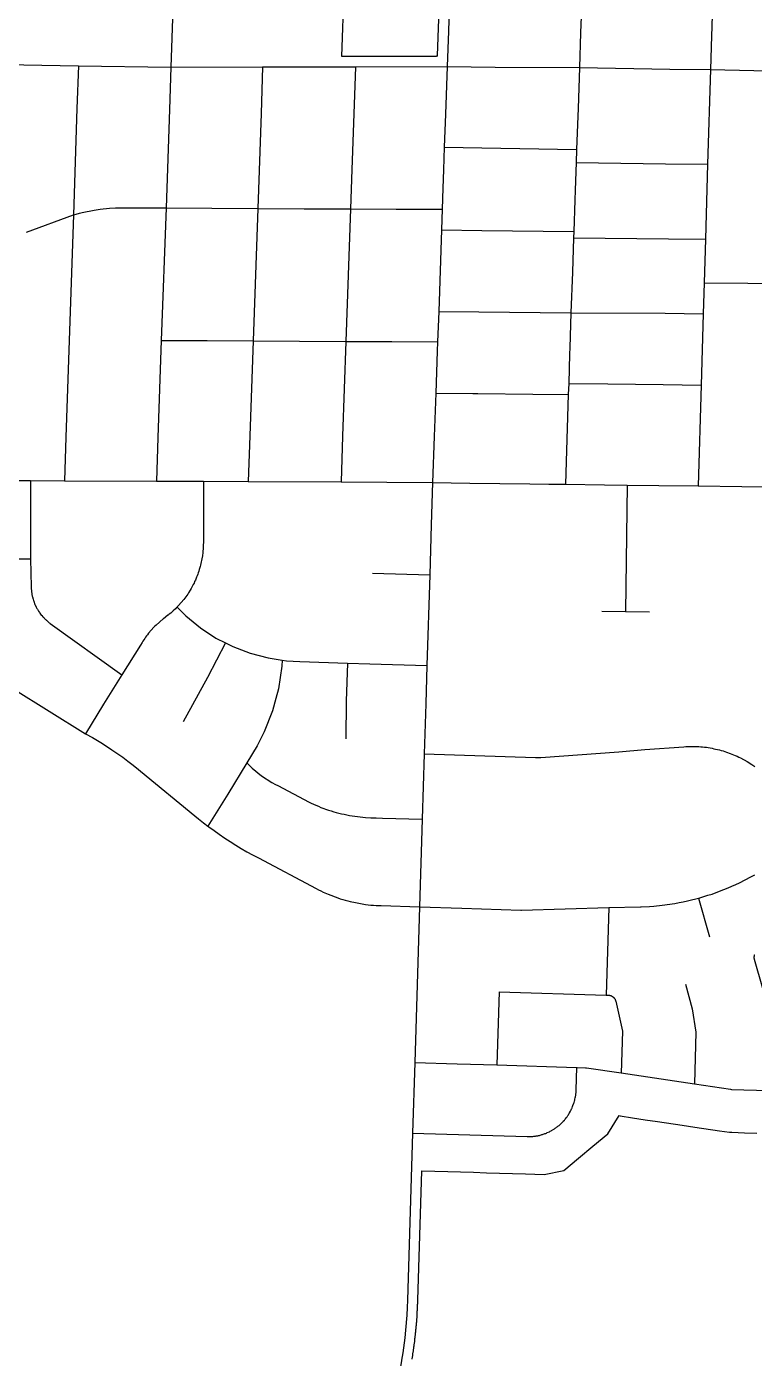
# Model space of a CAD drawing. Extents: x 1 to 394, y 101 to 384.
# Drawn here: x 353.16 to 372.89, y 128.15 to 164.25 of the extents above; entities that cross this region are included whole.
import ezdxf

# ---------------------------------------------------------------- set-up
doc = ezdxf.new("R2010")
doc.units = 0
doc.layers.get('0').update_dxf_attribs({"linetype": 'CONTINUOUS'})

msp = doc.modelspace()

# ---------------------------------------------------------------- linework, layer by layer
at = {"color": 3}
for points in [[(364.438522, 167.673214), (364.291201, 163.466224), (364.266686, 163.441709), (361.704848, 163.437518), (361.831708, 167.067471)], [(363.608581, 128.129683), (363.612772, 128.150112), (363.616963, 128.174627), (363.621153, 128.195056), (363.625344, 128.219571), (363.629534, 128.240001), (363.629534, 128.264516), (363.633725, 128.284945), (363.637916, 128.30946), (363.646297, 128.350423), (363.646297, 128.374938), (363.650488, 128.395368), (363.654678, 128.419883), (363.658869, 128.440312), (363.658869, 128.464827), (363.663059, 128.485256), (363.66725, 128.509771), (363.66725, 128.530201), (363.671441, 128.554716), (363.675631, 128.575145), (363.679822, 128.59966), (363.679822, 128.620089), (363.684012, 128.644604), (363.684012, 128.665034), (363.688203, 128.689549), (363.692394, 128.709978), (363.692394, 128.734493), (363.696584, 128.754922), (363.700775, 128.779438), (363.700775, 128.799867), (363.704966, 128.824382), (363.704966, 128.844811), (363.709156, 128.869326), (363.709156, 128.889755), (363.713347, 128.914271), (363.713347, 128.9347), (363.717537, 128.955129), (363.717537, 128.979644), (363.721728, 129.004159), (363.721728, 129.024588), (363.725919, 129.045018), (363.725919, 129.069533), (363.730109, 129.089962), (363.730109, 129.114477), (363.7343, 129.138992), (363.7343, 129.184041), (363.73849, 129.204471), (363.73849, 129.228986), (363.742681, 129.249415), (363.742681, 129.294464), (363.746872, 129.318979), (363.746872, 129.364028), (363.751062, 129.384458), (363.751062, 129.429507), (363.755253, 129.454022), (363.755253, 129.499071), (363.759444, 129.5195), (363.759444, 129.609494), (363.763634, 129.634009), (363.763634, 129.724002), (363.87413, 133.235276), (364.226079, 133.226895), (364.573931, 133.214637), (364.92588, 133.206256), (365.277818, 133.193999), (365.625671, 133.181741), (365.97762, 133.17336), (366.681517, 133.148845), (367.193066, 133.136587), (367.720978, 133.242997), (368.122041, 133.574475), (368.510815, 133.897781), (368.915963, 134.237441), (369.218798, 134.728528), (369.251485, 134.720147), (369.587059, 134.666926), (369.922643, 134.617791), (370.262314, 134.568657), (370.933462, 134.470491), (371.269036, 134.417271), (371.940194, 134.319105), (372.214386, 134.278142), (372.275778, 134.278142), (372.615449, 134.265885), (372.951023, 134.257503)]]:
    msp.add_lwpolyline(points, dxfattribs=at)
at = {"color": 4}
for points in [[(364.625424, 165.037317), (364.596823, 164.128802)], [(357.128152, 164.734482), (357.074931, 163.150723)], [(368.210369, 164.980021), (368.177682, 164.087881)], [(371.750286, 164.926821), (371.729857, 164.24748)], [(364.596781, 164.128802), (364.559903, 163.167088)], [(368.17763, 164.087881), (368.144943, 163.142531)], [(371.721643, 164.006028), (371.693042, 163.085245)], [(371.729825, 164.24748), (371.721444, 164.006028)], [(352.082233, 163.232566), (354.566314, 163.191603)], [(354.566314, 163.191645), (354.525351, 162.033495)], [(354.566314, 163.191645), (357.074952, 163.150681)], [(357.074952, 163.150723), (357.033989, 162.000756)], [(357.074952, 163.150723), (359.559033, 163.159104)], [(359.559033, 163.158905), (359.51807, 161.898442)], [(359.559033, 163.158905), (362.071768, 163.163096)], [(362.071768, 163.163002), (362.030804, 161.89026)], [(362.071768, 163.163002), (364.559945, 163.167192)], [(364.559945, 163.167088), (364.514896, 161.882077)], [(364.559945, 163.167088), (365.86133, 163.15483)], [(365.86133, 163.154809), (368.14489, 163.142551)], [(368.14489, 163.142531), (368.108013, 162.033495)], [(368.14489, 163.142531), (370.592136, 163.101567)], [(370.592136, 163.101609), (371.693, 163.085266)], [(371.693, 163.085245), (371.61935, 160.51931)], [(371.693, 163.085245), (372.875696, 163.064816)], [(372.875696, 163.064784), (374.017482, 163.048441), (375.237013, 163.02798)], [(354.525393, 162.033495), (354.431209, 159.148351)], [(357.034031, 162.000756), (356.939847, 159.336604)], [(359.518112, 161.898442), (359.428118, 159.324325)], [(362.030846, 161.89026), (361.977626, 160.376075)], [(364.514928, 161.882077), (364.482241, 160.981745)], [(368.099873, 161.828878), (368.067186, 160.924459)], [(368.108055, 162.033495), (368.099674, 161.828878)], [(364.482188, 160.981745), (364.461759, 160.367893)], [(364.482188, 160.981745), (368.067134, 160.924438)], [(368.067134, 160.924459), (368.054876, 160.564328)], [(361.977647, 160.376075), (361.940769, 159.312047)], [(364.461728, 160.367893), (364.445384, 159.868613)], [(368.054855, 160.564328), (368.03034, 159.815413)], [(368.054855, 160.564328), (370.473458, 160.531641)], [(370.473458, 160.531589), (371.619329, 160.519331)], [(371.619329, 160.51931), (371.562022, 158.485385)], [(364.445363, 159.868613), (364.424934, 159.299779)], [(368.030298, 159.815413), (368.021917, 159.549414)], [(354.431261, 159.148351), (354.508997, 159.16878), (354.590819, 159.193295), (354.668554, 159.213724), (354.995946, 159.279203), (355.159642, 159.303718), (355.405181, 159.328233), (355.568877, 159.336614), (355.654784, 159.340805), (355.679299, 159.340805)], [(355.679446, 159.3407), (356.939899, 159.336509)], [(356.939899, 159.336604), (356.813039, 155.743476)], [(356.939899, 159.336604), (358.183988, 159.328223)], [(358.183988, 159.328422), (359.428077, 159.324231)], [(359.428077, 159.324325), (359.301216, 155.731208)], [(359.428077, 159.324325), (360.684444, 159.315944)], [(360.684444, 159.316143), (361.940811, 159.311952)], [(361.940811, 159.312047), (361.813951, 155.71893)], [(361.940811, 159.312047), (363.180814, 159.303666)], [(363.180814, 159.303865), (364.424903, 159.299674)], [(364.424903, 159.299779), (364.404473, 158.739116)], [(368.022116, 159.549414), (367.993515, 158.694099)], [(353.162626, 158.68182), (354.431261, 159.148351)], [(354.431261, 159.148351), (354.226644, 153.120256)], [(364.404432, 158.739116), (364.330771, 156.533313)], [(364.404432, 158.739116), (365.497103, 158.726859)], [(365.497103, 158.726838), (367.993473, 158.694151)], [(367.98528, 158.530403), (367.952594, 157.593245)], [(367.993473, 158.694099), (367.985092, 158.530403)], [(367.98528, 158.530403), (370.559397, 158.497716)], [(370.559397, 158.497664), (371.562043, 158.485406)], [(371.562043, 158.485385), (371.525166, 157.302689)], [(367.952541, 157.593245), (367.915769, 156.488295)], [(371.525208, 157.302689), (371.500693, 156.467835)], [(371.525208, 157.302689), (372.707915, 157.294308)], [(372.707915, 157.294496), (373.890611, 157.282239)], [(364.330771, 156.533313), (364.298084, 155.710737)], [(364.330771, 156.533313), (365.419346, 156.521055)], [(365.419346, 156.521035), (367.915716, 156.488348)], [(367.915716, 156.488295), (367.883029, 155.547041)], [(367.915716, 156.488295), (370.469372, 156.479914)], [(370.469372, 156.480113), (371.500651, 156.467856)], [(371.500651, 156.467835), (371.44743, 154.532127)], [(356.813039, 155.743476), (356.718959, 153.112074)], [(356.813039, 155.743476), (358.057127, 155.739286)], [(358.057127, 155.739391), (359.301216, 155.731009)], [(359.301216, 155.731208), (359.211223, 153.157081)], [(359.301216, 155.731208), (360.557583, 155.727018)], [(360.557583, 155.727112), (361.813951, 155.718731)], [(361.813951, 155.71893), (361.723957, 153.144813)], [(361.813951, 155.71893), (363.058039, 155.714739)], [(363.058039, 155.714834), (364.298032, 155.710643)], [(364.298032, 155.710737), (364.289651, 155.457016)], [(364.28985, 155.457016), (364.252972, 154.319327)], [(367.878881, 155.383345), (367.854366, 154.581241)], [(367.882977, 155.547041), (367.878786, 155.383345)], [(367.854324, 154.581241), (367.842066, 154.27431)], [(367.854324, 154.581241), (368.918352, 154.568983)], [(368.918352, 154.568962), (370.412076, 154.548533)], [(370.412076, 154.548502), (371.447451, 154.532158)], [(371.447451, 154.532127), (371.365629, 151.798411)], [(364.253014, 154.319327), (364.207965, 153.136621)], [(364.253014, 154.319327), (365.25565, 154.30707)], [(365.25565, 154.307049), (365.394799, 154.302858)], [(365.394799, 154.302953), (366.884427, 154.286609)], [(366.884427, 154.286588), (367.842045, 154.274331)], [(367.842045, 154.27431), (367.764309, 151.847514)], [(354.226644, 153.120256), (354.189766, 151.941646)], [(356.718917, 153.112074), (356.677954, 151.933464), (357.954814, 151.925083)], [(359.211181, 153.157081), (359.166132, 151.921185)], [(361.723915, 153.144813), (361.682952, 151.908907)], [(364.207996, 153.136621), (364.167033, 151.896628)], [(351.705727, 151.949828), (353.269025, 151.945638)], [(353.269025, 151.945732), (353.264835, 150.861253)], [(353.269025, 151.945732), (354.189808, 151.941541)], [(354.189808, 151.941646), (356.677986, 151.933265)], [(357.954814, 151.925271), (357.954814, 150.840792)], [(357.954814, 151.925271), (359.166163, 151.921081)], [(359.166163, 151.921185), (361.682994, 151.908928)], [(361.682994, 151.908907), (364.167075, 151.896649)], [(364.167075, 151.896628), (364.130302, 150.746661)], [(364.167075, 151.896628), (365.173807, 151.876199)], [(365.173807, 151.876168), (366.798488, 151.855738)], [(366.798488, 151.855707), (367.314132, 151.851516)], [(367.314132, 151.851611), (367.764299, 151.84742)], [(367.764299, 151.847514), (368.828317, 151.831171)], [(368.828317, 151.83115), (369.438083, 151.822769)], [(369.438083, 151.822968), (369.397119, 148.397633)], [(369.438083, 151.822968), (370.297483, 151.81071)], [(370.297483, 151.810689), (371.365608, 151.798432)], [(371.365608, 151.798411), (372.548305, 151.786153)], [(372.548305, 151.786132), (373.726915, 151.765703)], [(353.264929, 150.861253), (353.264929, 149.821782)], [(357.954814, 150.840792), (357.954814, 150.255573), (357.950623, 150.210524), (357.950623, 150.124616), (357.946432, 150.083653), (357.942242, 150.038604), (357.938051, 149.997641), (357.92967, 149.907647), (357.913326, 149.825826), (357.904945, 149.780776), (357.896564, 149.739813), (357.888183, 149.694764), (357.875925, 149.653801), (357.867544, 149.612838), (357.843029, 149.531016), (357.830771, 149.485967), (357.814428, 149.445003), (357.80217, 149.40404), (357.785827, 149.363077), (357.769484, 149.3262), (357.736797, 149.244378), (357.716368, 149.2075), (357.700024, 149.166537), (357.679595, 149.125574), (357.618202, 149.015078), (357.597773, 148.974115), (357.548638, 148.900465), (357.528209, 148.867778), (357.503694, 148.8309), (357.474988, 148.794023), (357.450473, 148.761336), (357.425958, 148.724459), (357.282723, 148.560763), (357.254122, 148.532162), (357.237778, 148.511733)], [(364.13025, 150.746661), (364.089287, 149.38799), (364.011582, 146.932552), (363.98296, 145.897177)], [(352.278668, 149.821782), (353.264929, 149.821782)], [(353.264929, 149.821782), (353.289444, 149.068781), (353.289444, 149.003302), (353.293635, 148.982873), (353.293635, 148.962444), (353.297825, 148.942014), (353.297825, 148.921585), (353.302016, 148.901156), (353.306207, 148.876641), (353.306207, 148.856212), (353.314588, 148.815248), (353.322969, 148.794819), (353.335227, 148.733427), (353.35157, 148.692463), (353.355761, 148.672034), (353.388447, 148.590212), (353.396829, 148.573869), (353.421344, 148.512476), (353.433601, 148.496133), (353.441982, 148.475704), (353.45424, 148.45936), (353.462621, 148.438931), (353.474879, 148.422588), (353.487136, 148.402159), (353.511651, 148.369472), (353.523909, 148.349042), (353.560682, 148.299908), (353.577025, 148.283564), (353.60154, 148.250877), (353.617884, 148.234534), (353.634227, 148.222276), (353.646484, 148.205933), (353.662828, 148.18959), (353.679171, 148.177332), (353.691429, 148.160989), (353.707772, 148.148731), (353.724116, 148.132388), (353.756802, 148.107873), (353.777232, 148.091529), (353.793575, 148.079272), (353.797766, 148.075081), (355.745752, 146.679575)], [(362.538298, 149.433008), (364.089318, 149.387959)], [(357.238648, 148.512215), (357.22639, 148.499957), (357.193704, 148.471356), (357.132311, 148.409964), (357.066833, 148.352657), (357.029955, 148.328142), (356.997269, 148.299541), (356.993078, 148.29535), (356.870303, 148.201271), (356.866113, 148.201271), (356.669678, 148.029382), (356.641077, 147.996696), (356.60839, 147.968095), (356.465155, 147.804399)], [(357.238648, 148.512215), (357.476004, 148.274858), (357.872971, 147.955649), (358.294484, 147.677371), (358.556397, 147.546414)], [(368.754656, 148.405815), (369.397161, 148.397434)], [(369.397161, 148.397633), (370.039666, 148.389251)], [(356.465186, 147.804231), (356.436585, 147.767354), (356.41207, 147.734667), (356.387555, 147.69779), (356.36304, 147.665103), (356.334439, 147.628225), (356.31401, 147.591348), (356.289495, 147.554471), (356.244446, 147.48082)], [(356.244194, 147.480936), (355.744924, 146.678821)], [(358.556397, 147.546414), (358.06531, 146.609246)], [(358.556397, 147.546414), (358.748746, 147.448249), (359.219373, 147.268178), (359.710461, 147.137221), (360.086956, 147.075829)], [(351.959458, 147.055326), (352.098597, 146.887534), (352.335954, 146.646081), (352.601963, 146.433282), (352.790216, 146.310507), (354.754567, 145.082783)], [(360.086956, 147.075787), (360.078575, 146.912091), (359.984391, 146.302325), (359.914827, 146.040412)], [(360.086956, 147.075787), (360.209731, 147.055358), (360.565766, 147.039014), (361.854872, 146.998051)], [(361.854872, 146.99803), (361.822185, 145.962655)], [(361.854872, 146.99803), (362.460552, 146.977601)], [(362.460552, 146.97757), (364.011561, 146.93252)], [(355.744924, 146.678821), (355.24974, 145.880802)], [(358.06531, 146.609246), (357.40644, 145.401993)], [(355.24974, 145.880802), (354.754567, 145.082783)], [(359.915078, 146.040412), (359.825085, 145.704827), (359.604093, 145.131897), (359.411754, 144.751305), (359.12938, 144.288861)], [(361.822133, 145.962655), (361.817942, 144.947741)], [(363.982919, 145.897177), (363.937869, 144.53441)], [(354.754567, 145.082783), (354.951002, 144.980427), (355.171983, 144.845374), (355.323411, 144.747209), (355.470732, 144.649044), (355.765385, 144.444427), (355.90862, 144.338027), (356.051855, 144.227531), (356.190994, 144.117035), (356.248301, 144.0679), (357.717468, 142.860647), (357.721658, 142.860647), (357.819823, 142.778825), (357.958962, 142.668339), (358.07764, 142.578346)], [(363.937901, 144.53441), (363.88468, 142.762398)], [(363.937901, 144.53441), (366.954001, 144.44033)], [(366.954001, 144.440278), (367.097237, 144.436087), (369.213005, 144.595687)], [(369.213005, 144.595792), (369.916892, 144.653098)], [(369.916892, 144.653088), (370.976824, 144.730824), (371.025959, 144.735014), (371.07918, 144.735014), (371.128315, 144.739205), (371.283828, 144.739205), (371.332963, 144.735014), (371.382098, 144.735014), (371.435319, 144.730824), (371.484454, 144.726633), (371.537675, 144.718252), (371.58681, 144.714061), (371.635945, 144.70568), (371.689166, 144.697299), (371.738301, 144.688918), (371.787436, 144.67666), (371.836571, 144.668279), (371.889791, 144.656021), (371.938926, 144.643764), (371.988061, 144.62742), (372.037196, 144.615163), (372.086331, 144.598819), (372.13138, 144.582476), (372.229545, 144.549789), (372.274595, 144.52936), (372.323729, 144.513017), (372.368779, 144.492587), (372.417914, 144.472158), (372.462963, 144.447643), (372.508012, 144.427214), (372.688072, 144.329049), (372.733121, 144.300448), (372.774084, 144.275933), (372.819133, 144.247332), (372.900955, 144.190025)], [(359.129338, 144.288861), (358.613693, 143.445824)], [(359.129338, 144.288861), (359.272573, 144.149722), (359.53039, 143.941008), (359.808679, 143.756852), (359.906844, 143.707717), (359.968236, 143.67503)], [(358.613693, 143.445824), (358.077588, 142.578241)], [(359.968278, 143.674998), (360.819497, 143.224843), (360.872718, 143.200328), (361.003674, 143.143021), (361.073239, 143.11442), (361.138717, 143.085819), (361.34743, 143.012169), (361.416995, 142.99174), (361.486559, 142.967225), (361.556123, 142.950881), (361.625687, 142.930452), (361.695251, 142.914109), (361.768902, 142.897765), (361.838466, 142.881422), (361.912116, 142.869164), (361.98168, 142.856907), (362.05533, 142.844649), (362.12898, 142.836268), (362.198544, 142.827887), (362.345865, 142.811543), (362.493197, 142.803162), (362.562761, 142.803162), (362.636411, 142.798971), (362.804203, 142.794781)], [(362.804308, 142.795137), (363.884701, 142.76245)], [(363.884701, 142.762398), (363.811051, 140.388802)], [(358.077588, 142.578241), (358.098017, 142.561898), (358.241253, 142.455498), (358.384488, 142.357333), (358.531819, 142.254977), (358.67914, 142.156812), (358.830558, 142.062733), (358.977889, 141.972739), (359.133393, 141.882746), (359.28482, 141.796838), (359.44442, 141.715017), (361.011804, 140.884259), (361.073197, 140.851572), (361.138675, 140.822971), (361.200067, 140.790284), (361.331024, 140.732977), (361.592938, 140.634812), (361.662502, 140.610297), (361.72798, 140.589868), (361.797544, 140.569439), (361.867109, 140.553095), (361.932587, 140.536752), (362.071726, 140.504065), (362.350014, 140.45493), (362.489153, 140.438587), (362.562803, 140.434396), (362.632367, 140.426015), (362.701931, 140.421824), (362.734618, 140.421824)], [(371.369694, 140.626169), (371.406572, 140.63455), (371.517068, 140.667237), (371.627564, 140.704115), (371.738049, 140.736801), (371.848545, 140.777765), (372.061355, 140.859586), (372.171851, 140.90055), (372.274102, 140.949685), (372.380512, 140.994734), (372.486912, 141.043869), (372.793843, 141.203479), (372.896094, 141.260785)], [(368.938813, 140.368342), (369.80231, 140.392857), (369.814567, 140.392857), (370.043742, 140.401238), (370.158324, 140.409619), (370.387498, 140.434134), (370.731264, 140.483269), (370.845846, 140.503698), (370.960439, 140.528213), (371.070935, 140.552729), (371.185517, 140.577244), (371.296013, 140.605845), (371.369663, 140.626274)], [(371.369694, 140.626169), (371.668443, 139.574419)], [(362.734733, 140.421541), (362.771611, 140.421541), (363.811082, 140.388855)], [(363.81104, 140.388802), (363.68417, 136.169545)], [(363.81104, 140.388802), (364.956912, 140.351925)], [(364.956912, 140.351977), (366.561131, 140.302842), (366.577475, 140.302842), (368.938792, 140.368321)], [(368.938813, 140.368342), (368.865163, 137.994756)], [(371.259198, 135.592518), (372.237288, 135.445186), (372.265889, 135.440996), (373.276707, 135.412395), (373.338141, 137.389076), (372.892071, 138.960557), (372.892071, 138.964748), (372.88788, 138.968938), (372.88788, 138.985282), (372.88369, 138.989472), (372.88369, 139.042693), (372.88788, 139.046884), (372.88788, 139.063227), (372.892071, 139.067418), (372.892071, 139.083761), (372.896262, 139.083761), (372.896262, 139.087952)], [(371.021842, 138.289409), (371.201912, 137.626443), (371.300078, 136.99212), (371.259114, 135.592518)], [(365.96773, 138.084792), (365.910434, 136.104066)], [(365.96773, 138.084792), (368.865152, 137.994798)], [(368.865152, 137.994756), (368.946974, 137.994756), (368.946974, 137.990566), (368.967403, 137.990566), (368.971594, 137.986375), (368.987937, 137.986375), (368.987937, 137.982185), (369.000195, 137.982185), (369.004385, 137.977994), (369.008576, 137.977994), (369.012767, 137.973803), (369.016957, 137.973803), (369.021148, 137.969613), (369.025339, 137.969613), (369.029529, 137.965422), (369.03372, 137.965422), (369.03372, 137.961232), (369.03791, 137.961232), (369.042101, 137.957041), (369.046292, 137.957041), (369.046292, 137.95285), (369.050482, 137.95285), (369.058863, 137.944469), (369.063054, 137.944469), (369.063054, 137.940278), (369.067245, 137.940278), (369.071435, 137.936088), (369.071435, 137.931897), (369.075626, 137.931897), (369.075626, 137.927707), (369.079817, 137.927707), (369.084007, 137.923516), (369.084007, 137.919325), (369.088198, 137.919325), (369.088198, 137.915135), (369.096579, 137.906754), (369.096579, 137.902563), (369.10496, 137.894182), (369.10496, 137.889991), (369.109151, 137.8858), (369.109151, 137.88161), (369.113341, 137.877419), (369.113341, 137.873229), (369.117532, 137.873229), (369.117532, 137.864847), (369.121723, 137.860657), (369.121723, 137.856466), (369.125913, 137.852276), (369.125913, 137.835932), (369.130104, 137.835932), (369.130104, 137.831742), (369.31426, 137.021455), (369.277383, 135.883766)], [(363.68417, 136.169545), (363.622777, 134.254308)], [(363.68417, 136.169545), (364.830041, 136.136858)], [(364.830041, 136.136805), (365.910434, 136.104119)], [(365.910434, 136.104066), (368.067134, 136.034502)], [(367.940263, 134.933638), (367.944453, 134.937829), (367.960797, 134.978792), (367.969178, 135.003307), (367.993693, 135.0647), (367.997884, 135.085129), (368.010141, 135.117816), (368.010141, 135.130073), (368.018522, 135.150502), (368.022713, 135.175017), (368.031094, 135.215981), (368.035285, 135.240496), (368.043666, 135.281459), (368.043666, 135.305974), (368.047857, 135.326403), (368.052047, 135.350919), (368.052047, 135.395968), (368.056238, 135.416397), (368.072581, 136.046623)], [(368.067134, 136.034492), (368.308586, 136.02611), (368.337187, 136.02611), (369.274345, 135.886972)], [(369.274387, 135.887171), (371.259198, 135.592518)], [(363.622788, 134.254308), (366.728913, 134.160229), (366.818907, 134.160229), (366.839336, 134.164419), (366.884385, 134.164419), (366.904814, 134.16861), (366.929329, 134.172801), (366.949758, 134.172801), (366.974274, 134.176991), (367.015237, 134.185372), (367.039752, 134.189563), (367.060181, 134.193754), (367.08061, 134.202135), (367.105126, 134.206325), (367.125555, 134.214707), (367.145984, 134.218897), (367.166413, 134.227279), (367.190928, 134.23566), (367.211358, 134.244041), (367.231787, 134.248232), (367.252216, 134.256613), (367.272645, 134.26887), (367.334038, 134.293385), (367.354467, 134.305643), (367.374896, 134.314024), (367.39124, 134.326282), (367.452632, 134.363159), (367.468976, 134.375417), (367.489405, 134.387674), (367.505748, 134.399932), (367.526178, 134.412189), (367.542521, 134.424447), (367.558864, 134.44079), (367.579294, 134.453048), (367.595637, 134.465305), (367.628324, 134.497992), (367.644667, 134.51025), (367.693802, 134.559385), (367.70606, 134.575728), (367.738746, 134.608415), (367.751004, 134.624758), (367.767347, 134.645188), (367.791863, 134.677874), (367.808206, 134.698304), (367.820463, 134.714647), (367.832721, 134.735076), (367.844979, 134.75142), (367.869494, 134.792383), (367.877875, 134.808726), (367.90239, 134.84969), (367.910771, 134.870119), (367.923029, 134.890548), (367.93141, 134.910977), (367.939791, 134.923235)], [(363.622788, 134.254308), (363.487735, 129.728109), (363.479353, 129.523492), (363.467096, 129.318874), (363.434409, 128.909629), (363.41398, 128.705012), (363.356673, 128.295778), (363.323986, 128.095246), (363.323986, 128.078903), (362.791977, 124.907299), (362.787787, 124.882784), (362.7551, 124.702724), (362.705965, 124.342593), (362.685536, 124.158436), (362.665106, 123.978365), (362.652849, 123.794209), (362.640591, 123.614149), (362.63221, 123.429982), (362.623829, 123.249921), (362.623829, 123.065765), (362.607485, 122.079493)]]:
    msp.add_lwpolyline(points, dxfattribs=at)

doc.saveas('drawing.dxf')
